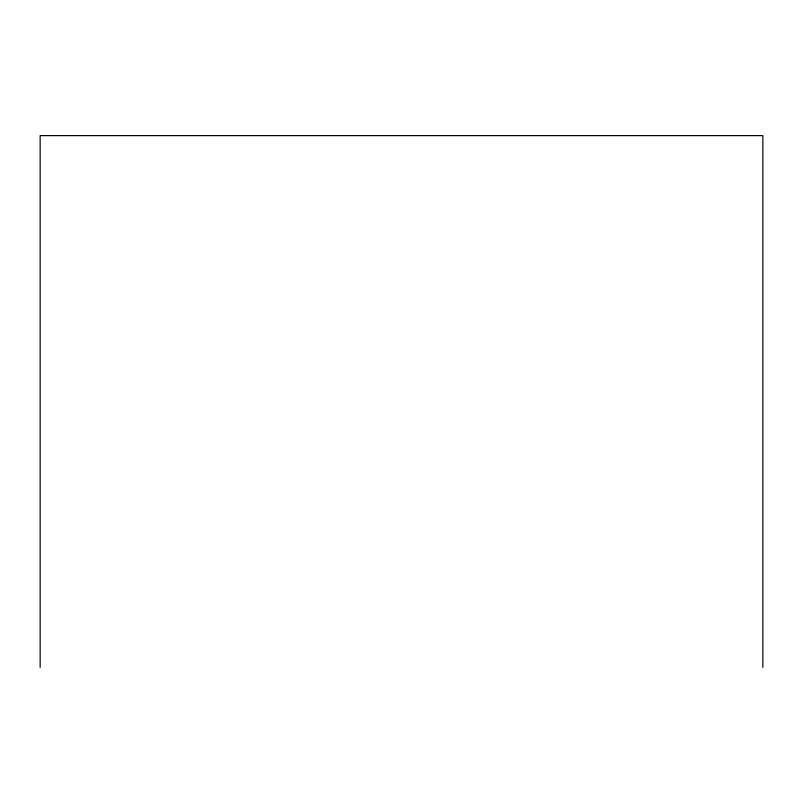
<?xml version="1.0" encoding="UTF-8"?>
<svg xmlns="http://www.w3.org/2000/svg" width="803" height="803" viewBox="0 0 803 803"><rect width="100%" height="100%" fill="white"/><g stroke="black" fill="none" stroke-linecap="round" stroke-linejoin="round"><path stroke-width="1.2" d="M762.85 667.383L762.85 135.617L40.15 135.617L40.15 667.383"/></g></svg>
